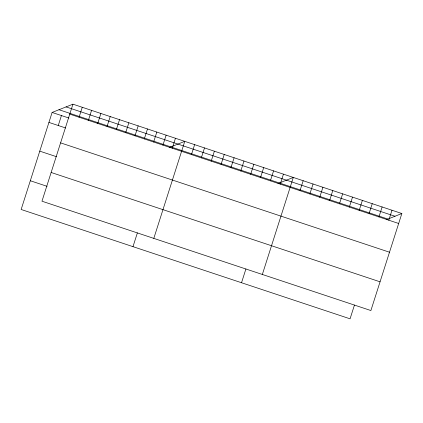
<?xml version="1.0" encoding="UTF-8"?>
<svg xmlns="http://www.w3.org/2000/svg" width="423" height="423" viewBox="0 0 423 423"><rect width="100%" height="100%" fill="white"/><g stroke="black" fill="none" stroke-linecap="round" stroke-linejoin="round"><path stroke-width="0.63" d="M72.936 104.18L41.972 201.205L370.886 310.545L401.85 213.52L72.936 104.18L52.114 112.455L21.15 209.48L350.064 318.82L354.458 305.057M58.258 125.515L61.435 115.553M79.08 117.234L82.258 107.273M88.396 120.333L91.574 110.371M97.718 123.431L100.896 113.47M107.035 126.53L110.213 116.568M116.357 129.628L119.535 119.667M125.673 132.727L128.851 122.765M134.995 135.825L138.173 125.864M144.312 138.924L147.49 128.962M153.634 142.022L156.811 132.061M162.95 145.121L166.128 135.159M132.981 246.657L137.375 232.888M172.272 148.219L175.45 138.258M153.803 238.382L184.766 141.356L169.443 147.447M191.455 154.596L194.633 144.634M201.322 157.874L204.505 147.913M211.193 161.158L214.371 151.196M221.06 164.436L224.238 154.474M230.926 167.714L234.104 157.753M240.793 170.998L243.971 161.036M250.659 174.276L253.837 164.314M260.526 177.56L263.709 167.598M270.397 180.838L273.575 170.876M241.522 282.738L245.916 268.975M280.264 184.116L283.442 174.154M262.345 274.464L293.308 177.438L277.985 183.529M299.997 190.678L303.175 180.716M309.863 193.956L313.041 183.994M319.73 197.24L322.913 187.278M329.602 200.518L332.779 190.556M339.468 203.801L342.646 193.84M349.335 207.08L352.512 197.118M359.201 210.358L362.379 200.396M369.068 213.641L372.245 203.68M378.934 216.92L382.117 206.958M388.806 220.198L391.984 210.242M386.527 219.611L401.85 213.52M66.067 106.908L394.976 216.248M58.987 109.721L387.902 219.066M69.758 114.136L398.672 223.481M52.114 112.455L68.891 118.033M48.936 122.416L65.713 127.989M60.589 142.868L389.504 252.214M39.767 151.148L56.539 156.721M51.141 172.473L380.055 281.813M30.319 180.748L47.096 186.326"/></g></svg>
